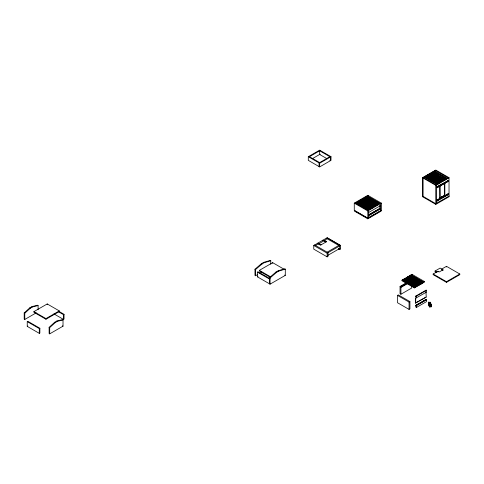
<?xml version="1.0" encoding="UTF-8"?>
<svg xmlns="http://www.w3.org/2000/svg" width="484" height="484" viewBox="0 0 484 484"><rect width="100%" height="100%" fill="white"/><g stroke="black" fill="none" stroke-linecap="round" stroke-linejoin="round"><path stroke-width="0.73" d="M429.344 306.85C429.296 303.807 430.07 307.564 429.907 306.445M429.496 305.047C429.108 304.763 430.113 304.932 429.078 304.642M429.822 305.779L429.054 305.882M430.373 305.827C431.486 304.835 431.141 306.771 430.373 305.9M430.911 304.866C429.568 304.115 431.891 304.309 430.488 304.859C430.155 304.926 430.451 303.166 430.851 304.073M429.774 304.738L429.574 304.424M429.604 304.938L429.181 304.853L429.689 304.872M430.984 304.817L430.451 304.775L430.7 304.599M429.163 304.085C428.933 304.944 428.933 303.879 429.598 304.067C429.907 304.605 428.776 304.388 428.975 303.813M429.937 306.796C428.897 306.85 430.246 305.126 429.514 306.929M430.597 302.288L429.961 302.5M429.048 304.115L429.03 303.764L429.562 303.855M429.677 305.519L429.241 305.483M430.336 304.158L430.893 303.825L430.391 304.091M430.5 305.513L430.923 305.616M430.603 306.451L431.202 306.293M431.232 306.354L431.093 305.936M431.117 306.481L430.633 305.821M429.139 304.605C429.792 304.811 429.32 304.079 429.429 305.059M429.06 303.988L429.483 303.819M429.26 305.664L429.653 305.579M429.35 306.687L429.719 306.221M430.621 303.994L430.306 303.855M430.627 306.511L430.935 306.523M430.7 306.56L431.171 306.668L430.833 306.874M429.187 303.958L429.502 303.855L429.126 303.728M430.984 305.392L431.141 305.725M430.445 302.439C429.859 301.925 431.19 303.172 430.464 302.633M430.167 302.573L430.01 302.923L430.373 302.452M429.925 302.222L430.004 302.524M429.568 306.257L429.248 306.057L429.635 305.658M430.536 305.785L430.56 306.057M429.06 304.684L429.689 304.478M430.784 306.56L430.778 306.862M429.114 302.403L428.673 302.204M431.19 306.082L430.917 305.876L430.693 306.759M428.649 302.893C427.977 302.191 429.623 302.155 429.181 302.524M430.869 306.82L431.262 306.674M430.24 302.609L430.349 302.306M429.114 304.23L429.611 304.188M429.423 304.006L429.03 303.831L429.58 303.982M431.141 306.426L430.687 306.42L431.093 306.433M430.827 303.783L430.524 304.618M431.032 305.561L430.663 305.525L431.002 305.537M430.488 304.787L430.905 304.714M430.028 302.222L429.925 302.288M430.712 306.318L431.002 306.342M430.597 303.879L430.5 303.885M36.185 312.876L24.769 319.47L24.2 319.137L24.2 312.912L29.748 307.878L31.968 306.596L37.516 305.222L38.091 305.555L38.091 309.706M24.769 319.47L24.769 313.245L30.323 308.211L32.543 306.929L38.091 305.555M49.126 327.305L54.674 322.271L56.894 320.989L62.442 319.615L63.017 319.942L63.017 326.168L49.695 333.857L49.126 333.53L49.126 327.305L49.695 327.632L49.695 333.857M49.695 327.632L55.243 322.598L57.463 321.315L63.017 319.942M257.458 274.676L255.552 275.771L254.983 275.444L254.983 269.219L261.481 263.635L263.701 262.352L270.205 260.434L270.774 260.761L270.774 264.222M255.552 275.771L255.552 269.552L262.056 263.968L264.276 262.685L270.774 260.761M270.078 283.497L269.503 283.83L269.503 277.604L276.007 272.02L278.227 270.738L284.725 268.814L285.3 269.146L285.3 275.372L270.078 284.156L257.458 276.872L257.458 272.111L258.026 271.784L270.078 278.742L269.503 279.068L257.458 272.111M270.078 284.156L270.078 277.937L276.576 272.353L278.796 271.07L285.3 269.146M431.202 306.759L430.899 306.814M430.336 304.115L430.397 304.781M429.423 306.759L429.852 306.765M429.284 305.604L429.617 305.501M33.904 311.635L47.22 303.946L59.272 310.903L59.272 311.557L45.956 319.246L33.904 312.295L33.904 311.635L45.956 318.593L59.272 310.903M308.296 156.695L319.646 150.143L331.002 156.695L331.002 160.355L319.646 166.913L308.296 160.355L308.296 156.695L319.646 163.247L331.002 156.695M309.439 156.695L320.22 150.47M27.243 321.63L27.818 321.297L39.863 328.255L39.863 333.016L39.295 333.349L27.243 326.391L27.243 321.63L39.295 328.588L39.863 328.255M312.61 158.528L320.22 154.13M27.243 326.391L27.818 326.059M329.858 156.695L319.077 162.92L319.077 166.581L319.646 166.254M58.383 311.708L63.458 314.636L64.027 314.304L64.027 319.065L63.458 319.398L53.948 313.904M354.276 203.135L367.816 195.318L381.356 203.135L381.356 210.461L367.816 218.278L354.276 210.461L354.276 203.135L367.816 210.951L381.356 203.135M355.704 202.971L368.391 195.645M355.988 203.135L356.085 203.631M368.675 195.814L367.816 196.304L367.816 196.855L367.531 196.692L367.531 196.141L380.503 203.631L380.503 210.951M359.346 201.749L361.3 200.618M363.907 199.112L365.862 197.986M270.139 277.241L259.357 271.016L259.357 270.356L272.68 262.667L284.09 269.255M435.775 203.661L449.128 196.026L449.128 196.686L435.812 204.375L422.49 196.686L422.52 177.695L435.775 170.041L449.031 177.695L449.031 196.008M423.379 178.082L423.379 177.531L435.491 170.537L435.491 171.088L428.479 175.135M423.663 177.695L423.095 178.027L423.095 196.335M424.553 177.186L425.121 176.854L437.233 183.847L436.665 184.18L424.553 177.186L424.553 178.65M424.014 177.713L425.291 176.975M368.1 210.129L379.928 203.298M423.663 178.245L425.575 177.144M427.487 176.037L430.675 174.198M259.993 273.212L261.892 272.111M368.675 212.47L380.503 205.646M257.458 276.872L258.026 276.546M314.648 244.958L328.031 252.684L328.031 256.345L327.142 256.859L313.759 249.133L313.759 245.467L317.946 243.089L321.025 244.862L318.805 243.585L315.538 245.467M317.915 243.071L327.142 237.741L340.524 245.467L340.524 249.133L339.635 249.641L338.364 248.909M368.439 214.914L379.801 208.537L379.801 205.24M327.142 238.769L318.805 243.876M368.596 215.005L379.801 208.537M368.723 215.077L379.928 208.61L380.503 208.937L368.675 215.767M370.932 214.025L372.172 213.305M373.418 212.591L374.664 211.871M376.534 210.794L378.397 209.711M367.816 218.81L381.138 211.121L381.138 210.461L367.816 218.151L354.5 210.461L354.5 211.121L367.816 218.81L367.816 210.951M448.462 177.368L447.894 177.695L448.178 178.408L448.178 177.864L435.207 170.374M436.066 184.858L448.178 177.864M422.52 177.695L435.775 185.348L449.031 177.695M436.889 186.866L448.238 180.611L448.238 181.343L437.143 187.75L436.889 186.866L448.238 180.611M436.889 187.604L448.238 181.343M327.142 252.17L338.752 245.467M313.759 245.467L327.142 253.192L340.524 245.467M328.031 255.243L339.635 248.546M338.364 248.395L339.829 249.018L339.635 245.981L326.252 238.255M441.269 196.934L442.461 196.25M439.744 198.113L444.5 195.367M436.889 200.122L448.238 193.866L448.238 194.598L437.143 201.005L436.889 200.122L448.238 193.866M436.889 200.86L438.849 199.729M440.15 198.972L448.238 194.598M401.992 280.2L402.876 279.685L415.278 286.843L415.278 287.393L414.389 287.907L401.992 280.744L401.992 280.2L414.389 287.357L415.278 286.843M403.16 279.522L404.049 279.008L416.452 286.165L416.452 286.716L415.562 287.23L403.16 280.067L403.16 279.522L415.562 286.679L416.452 286.165M404.334 279.389L404.334 278.844L405.223 278.33L417.625 285.487L417.625 286.038L416.736 286.552L408.254 281.652M405.507 278.167L406.397 277.653L418.799 284.81L418.799 285.36L417.91 285.875L405.507 278.711L405.507 278.167L417.91 285.324L418.799 284.81M406.59 278.094L406.59 277.544L407.474 277.029L419.876 284.187L419.876 284.737L418.987 285.251L415.072 282.989M407.667 277.471L407.667 276.921L408.556 276.406L420.953 283.563L420.953 284.114L420.064 284.628L417.456 283.122M408.841 276.243L409.724 275.729L422.127 282.886L422.127 283.436L421.237 283.951L408.841 276.794L408.841 276.243L421.237 283.4L422.127 282.886M410.015 275.565L410.898 275.051L423.3 282.208L423.3 282.759L422.411 283.273L410.015 276.116L410.015 275.565L422.411 282.723L423.3 282.208M411.188 274.888L412.072 274.374L424.474 281.537L424.474 282.081L423.585 282.596L411.188 275.438L411.188 274.888L423.585 282.045L424.474 281.537M411.696 286.564L411.696 288.028L400.915 294.254L400.056 293.758L400.056 286.437L406.397 282.777M400.056 286.437L400.437 286.655L406.639 283.073M400.437 286.655L400.437 287.206L407.262 283.267M400.437 287.206L400.915 287.478L407.74 283.539M436.332 272.401L435.068 271.663L435.068 271.01L440.137 268.076L442.993 269.8L442.993 270.459L441.723 269.727L441.723 269.068L446.484 266.321L459.8 274.011L459.8 274.67L446.484 282.36L433.162 274.67L433.162 274.011L437.917 271.264L439.188 271.996L442.993 269.8M397.485 295.391L398.344 294.901L409.918 301.58L409.918 308.907L409.059 309.397L397.485 302.718L397.485 295.391L409.059 302.077L409.918 301.58M404.334 278.844L416.736 286.002L417.625 285.487M406.59 277.544L418.987 284.701L419.876 284.187M407.667 276.921L420.064 284.078L420.953 283.563M426.44 290.321L416.512 296.051L416.512 297.884L415.913 297.533L415.72 296.141L426.12 290.14L426.44 290.321L426.44 292.154L415.562 298.247L415.562 303.008L426.186 297.061L426.029 292.209M433.162 274.011L446.484 281.7L459.8 274.011M415.562 303.008L426.186 297.061M415.72 305.483L425.835 299.493L426.44 299.844L426.44 301.671L416.512 307.407L415.72 306.947L415.72 305.483L425.835 299.862L425.835 299.493M415.913 305.592L417.154 304.878M418.394 304.158L419.634 303.444M420.874 302.724L422.115 302.01M423.355 301.296L425.835 299.862M415.913 305.222L416.512 305.573L426.44 299.844M429.145 304.805L429.054 304.497M431.014 305.725L430.663 305.458M429.193 302.379L428.866 302.191L429.126 302.567M430.464 305.241L431.05 305.017L430.427 304.859M430.905 305.065L430.433 304.92M429.665 305.924L429.375 305.737M430.312 302.736L430.742 302.905M429.06 303.099L429.102 303.51M429.199 303.093L429.241 303.438M430.306 303.141L430.439 303.547L430.391 303.135M430.621 303.129L430.663 303.541L430.621 303.196M429.018 303.51L428.975 303.105M430.954 304.248L430.439 304.279M429.03 304.369L429.635 304.333M430.972 304.327L430.349 304.285L430.47 304.581M428.897 305.138L429.738 305.229L428.903 305.265M428.897 305.204L429.738 305.162M429.054 305.955L429.647 305.985M428.975 302.548L428.939 302.264M430.306 302.585L430.27 302.3M430.137 302.433L430.288 302.827M428.806 302.397L428.866 302.191M428.709 302.657L429.441 302.839L428.612 302.536M429.429 302.772L428.739 302.893M430.621 305.664L430.591 306.015M429.229 305.755L429.314 305.93M446.399 178.886L433.718 171.566L433.718 172.11M432.448 172.298L445.135 179.618M444.179 180.169L431.498 172.842L431.498 173.393M443.864 180.351L431.177 173.03L431.177 173.574M432.133 173.762L443.55 180.351M429.913 173.762L442.594 181.083M442.279 181.083L430.228 174.125L430.228 173.574L442.914 180.901L442.914 181.452M441.644 181.633L428.957 174.313L428.957 174.857L441.009 181.815M441.329 181.815L428.642 174.494L428.642 175.045M427.372 175.226L440.059 182.547M439.744 182.547L427.693 175.589L427.693 175.045L440.373 182.365L440.373 182.916M437.203 184.011L425.152 177.053L425.152 176.509L437.839 183.829L437.839 184.38M439.744 185.59L439.902 198.204L444.657 195.457L444.657 182.934M423.379 177.531L436.35 185.021L436.35 203.328M444.245 195.215L444.814 195.548L444.814 183.025M439.49 197.962L440.059 198.295L440.059 185.771M422.49 196.026L435.812 203.716M326.627 158.492L319.646 154.463L319.646 150.802L330.433 157.022L330.433 160.688L329.858 160.355M308.865 156.368L319.646 162.588M379.644 203.468L367.247 196.304L367.247 196.855M378.76 203.976L366.358 196.819L366.358 197.369L373.539 201.513M366.073 196.982L378.47 204.145L378.47 204.69M374.84 202.264L378.76 204.526M377.296 204.823L364.9 197.66L364.9 198.21M365.837 198.422L376.933 204.829M364.01 198.174L376.413 205.331M363.726 198.337L376.122 205.5M364.01 198.724L375.759 205.506M362.552 199.015L374.955 206.172M369.08 203.334L370.381 204.085M374.065 206.686L361.663 199.529L361.663 200.08M373.872 206.795L361.475 199.638L361.475 200.188M362.97 200.83L364.277 201.586M366.231 202.717L367.537 203.468M368.844 204.224L370.151 204.974M372.105 206.105L373.412 206.862M360.586 200.152L372.989 207.309M360.399 200.261L372.795 207.418M362.546 201.828L363.847 202.584M365.807 203.716L370.375 206.353M359.225 200.939L371.621 208.096M370.732 208.61L358.335 201.453L358.335 202.003L370.085 208.779M370.448 208.773L358.051 201.616L358.051 202.167M369.558 209.288L357.162 202.131L357.162 202.675L368.911 209.457M356.877 202.294L369.274 209.451M362.752 206.232L364.053 206.989M355.988 202.808L368.391 209.965L368.391 210.516M355.135 202.639L368.675 210.461L368.675 217.782M356.641 203.734L367.737 210.135M435.068 271.01L436.967 272.105M408.321 277.846L410.275 278.978M411.581 279.728L416.149 282.366M411.158 280.732L413.112 281.857M404.987 279.77L406.947 280.901M414.492 285.584L416.452 286.716M327.142 237.777L340.464 245.467M324.449 240.324L326.67 241.607L320.45 245.194L318.23 243.912M322.985 240.143L326.095 241.933L322.985 240.433M416.512 296.051L416.198 295.869L416.198 296.42L415.72 296.141M263.701 262.352L264.276 262.685M278.227 270.738L278.796 271.07M284.725 275.039L285.3 275.372M261.481 263.635L262.056 263.968M276.007 272.02L276.576 272.353M259.357 270.356L270.774 276.945M254.983 269.219L255.552 269.552M269.503 277.604L270.078 277.937M58.957 311.375L64.027 314.304M31.968 306.596L32.543 306.929M56.894 320.989L57.463 321.315M62.442 325.841L63.017 326.168M29.748 307.878L30.323 308.211M54.674 322.271L55.243 322.598M24.2 312.912L24.769 313.245M429.278 306.433L429.326 306.82M447.984 180.459L447.984 181.191M447.984 193.715L447.984 194.447M446.484 266.321L446.484 266.98M446.484 281.7L446.484 282.36M438.788 183.829L438.788 183.279L426.108 175.958L426.108 176.509M437.917 271.264L437.917 271.923M437.143 187.018L437.143 187.75M437.143 200.273L437.143 201.005M435.775 185.348L435.812 204.375M426.12 290.14L426.12 290.69L425.648 290.412L425.648 291.332M423.585 282.045L423.585 282.596M422.411 282.723L422.411 283.273M421.237 283.4L421.237 283.951M420.064 284.078L420.064 284.628M418.987 284.701L418.987 285.251M417.91 285.324L417.91 285.875M416.736 286.002L416.736 286.552M416.512 305.573L416.512 307.407M415.72 298.344L415.72 303.099M415.562 286.679L415.562 287.23M414.389 287.357L414.389 287.907M412.072 274.374L412.072 274.924M410.898 275.051L410.898 275.602M409.724 275.729L409.724 276.279M409.059 302.077L409.059 309.397M407.474 277.029L407.474 277.58M406.397 277.653L406.397 278.203M404.049 279.008L404.049 279.558M402.876 279.685L402.876 280.236M400.915 287.478L400.915 294.254M377.587 205.204L377.587 204.653L365.184 197.496L365.184 198.047M339.635 249.133L339.635 249.641M327.142 253.192L327.142 256.859M319.646 163.247L319.646 166.913M272.68 262.667L272.68 263.326M63.458 314.636L63.458 319.398M47.22 303.946L47.22 304.605M45.956 318.593L45.956 319.246M39.295 328.588L39.295 333.349M434.892 171.215L434.317 171.548L446.436 178.542L447.004 178.209L434.892 171.215M445.449 179.437L432.763 172.11L432.763 172.661L445.449 179.987L445.449 179.437M439.109 183.097L426.422 175.777L426.422 176.321L439.109 183.648L439.109 183.097M375.239 206.009L362.837 198.851L362.837 199.402L375.239 206.559L375.239 206.009M371.906 207.932L359.509 200.775L359.509 201.326L371.906 208.483L371.906 207.932"/></g></svg>
